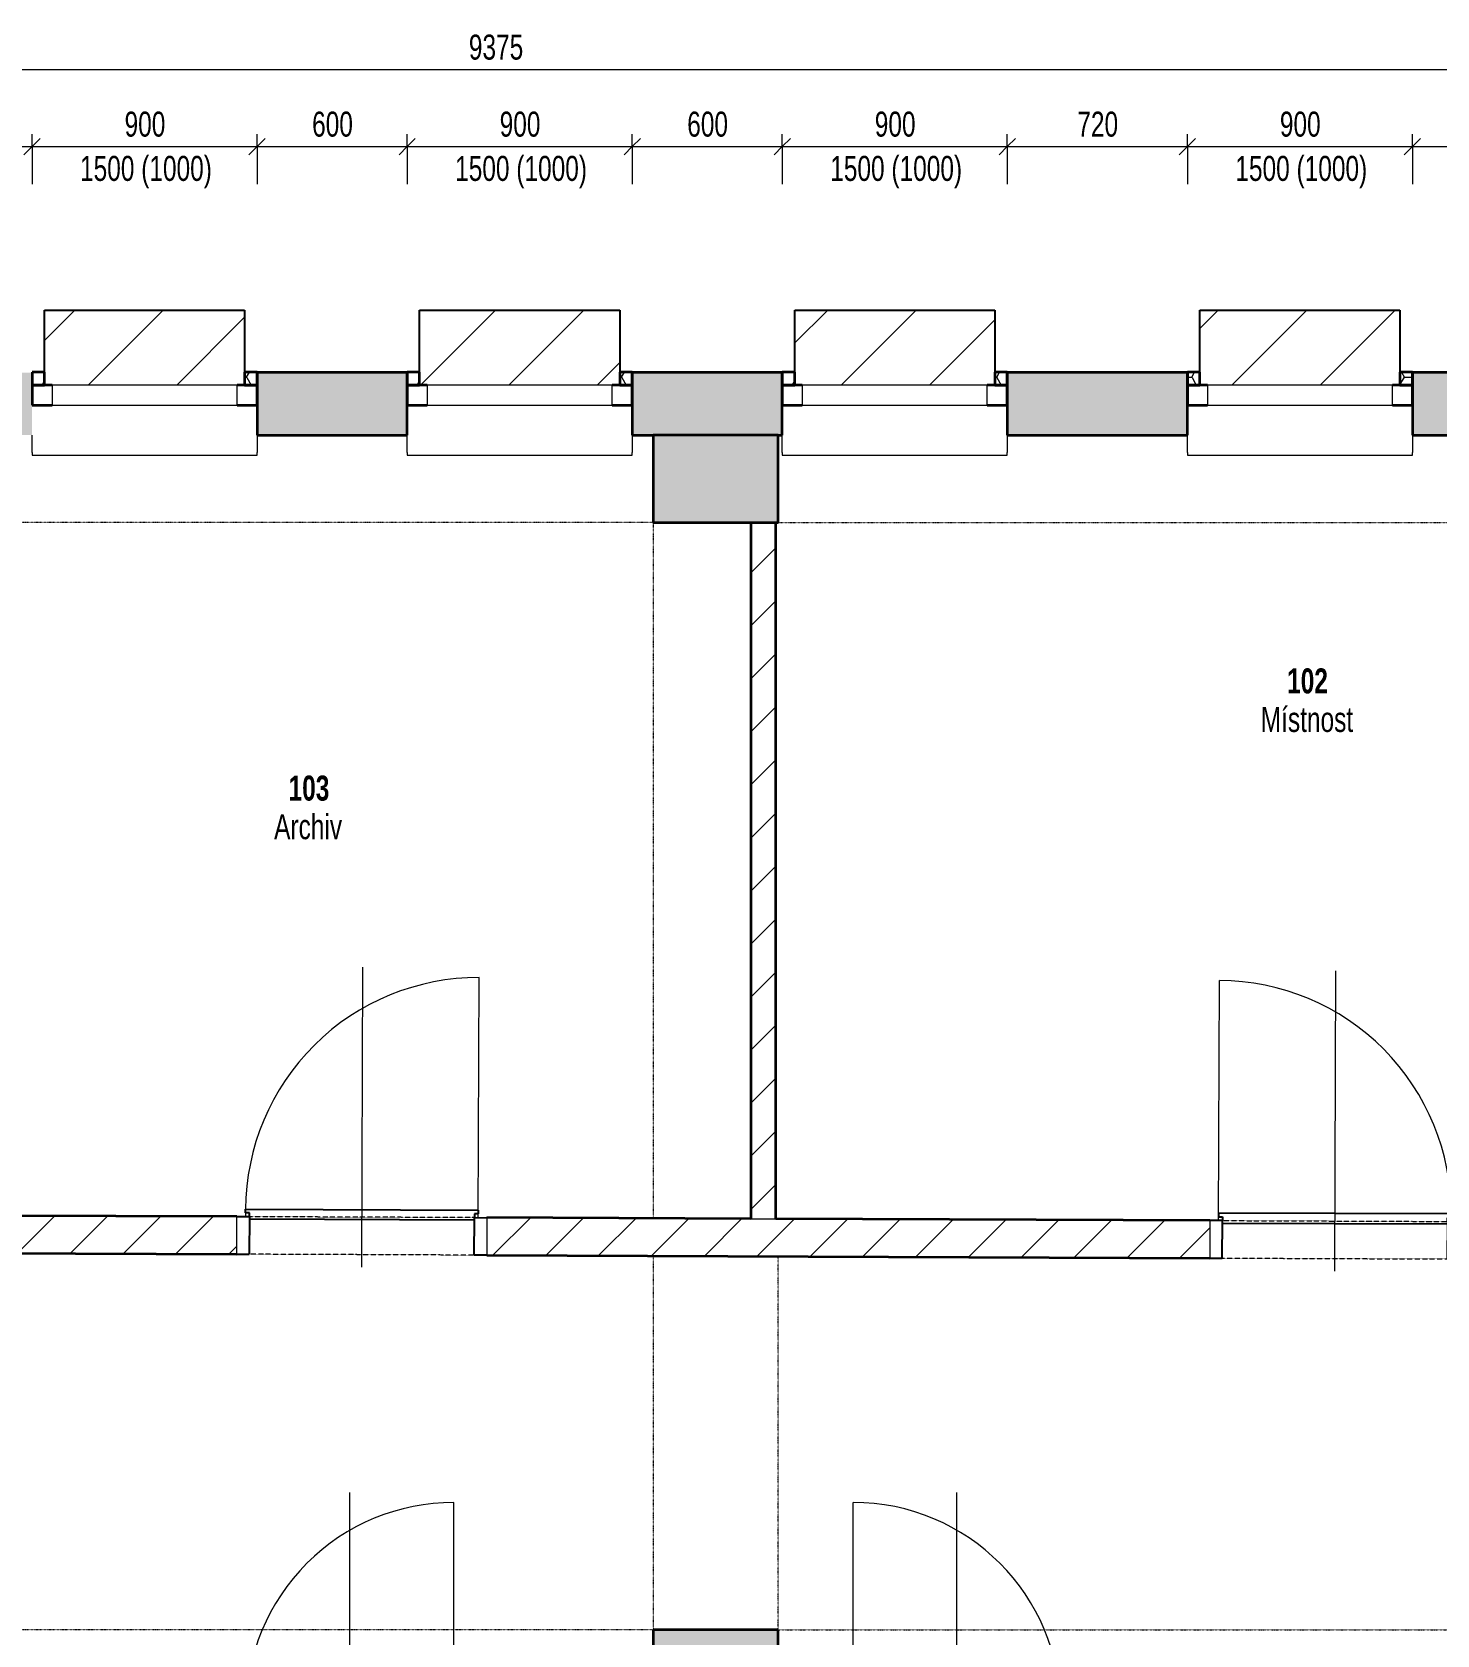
# Model space of a CAD drawing. Header units: millimetres. Extents: x -2814 to 222032, y -45352 to 20466.
# Drawn here: x 26295 to 31913, y -22383 to -15973 of the extents above; entities that cross this region are included whole.
import ezdxf

# ---------------------------------------------------------------- set-up
doc = ezdxf.new("R2010")
doc.units = ezdxf.units.MM
doc.linetypes.add('Dash dot dot', pattern=[5, 2, -1, 0, -1, 0, -1])
doc.linetypes.add('Čerchovaná se dvěma tečkami', pattern=[2.59, 1, -0.53, 0, -0.53, 0, -0.53])
for name, color, linetype, lineweight in [('A-ANNO-DIMS', 211, 'Continuous', 9), ('A-ANNO-DIMS-50', 211, 'Continuous', 9), ('A-AREA-IDEN', 2, 'Continuous', 9), ('A-DETL', 90, 'Continuous', 13), ('A-DOOR', 31, 'Continuous', 13), ('A-DOOR-FRAM', 31, 'Continuous', 25), ('A-GENM', 13, 'Continuous', 13), ('A-GLAZ', 151, 'Continuous', 13), ('A-WALL', 113, 'Continuous', 13), ('A-WALL-PATT', 111, 'Continuous', 13), ('Q-SPCQ', 91, 'Continuous', 13), ('S-COLS', 52, 'Continuous', 13)]:
    doc.layers.add(name, color=color, linetype=linetype, lineweight=lineweight)
doc.styles.add('Arial_1', font='arial.ttf', dxfattribs={"width": 0.7, "height": 100})
doc.styles.add('Arial_B', font='arialbd.ttf', dxfattribs={"width": 0.7, "height": 100})
doc.dimstyles.new('Vnitřní_-_průhledné', dxfattribs={"dimscale": 304.8, "dimtxt": 102.02594, "dimasz": 0.213255, "dimexe": 0.164042, "dimexo": 0.0625, "dimgap": 0.032808, "dimtad": 1, "dimdec": 0, "dimrnd": 5, "dimzin": 0, "dimdsep": 46, "dimtxsty": 'Arial_1', "dimblk1": 'OBLIQUE', "dimblk2": 'OBLIQUE', "dimsah": 1, "dimcen": 0.09, "dimdle": 0.164042, "dimazin": 0, "dimtfac": 1, "dimtdec": 4, "dimtix": 1, "dimtmove": 0, "dimatfit": 3, "dimfxl": 0.492126, "dimfxlon": 1, "dimtvp": 1, "dimtolj": 1, "dimtzin": 0, "dimarcsym": 2})
pattern_1 = [(45, (0, 0), (-106.066, 106.066), [])]

# ---------------------------------------------------------------- blocks, each defined once
blk = doc.blocks.new('DVERE_1k_oblozka - DD03_01_800x1970_koupelna-1549492-1NP_DEMOLICE A')
at = {"layer": 'A-DOOR'}
for p, q in [((0, 102.9), (0, -947.1)), ((-450, 52.9), (-400, 52.9)), ((-450, -47.1), (-450, 52.9)), ((-400, 52.9), (-400, -47.1)), ((400, 52.9), (450, 52.9)), ((400, -47.1), (400, 52.9)), ((450, 52.9), (450, -47.1)), ((-400, -47.1), (-450, -47.1)), ((-415, -47.1), (-415, -907.1)), ((450, -47.1), (400, -47.1)), ((415, -77.1), (415, -47.1)), ((305, -77.1), (-305, -77.1))]:
    blk.add_line(p, q, dxfattribs=at)
at = {"layer": 'A-DOOR', "linetype": 'Čerchovaná se dvěma tečkami'}
for p, q in [((-400, 52.9), (400, 52.9)), ((-400, -47.1), (400, -47.1))]:
    blk.add_line(p, q, dxfattribs=at)
at = {"layer": 'A-DOOR', "lineweight": 25}
for p, q in [((-415, -62.1), (-400, -62.1)), ((-415, -77.1), (-415, -62.1)), ((-400, -37.1), (400, -37.1)), ((-400, -62.1), (-400, -47.1)), ((400, -47.1), (400, -62.1)), ((400, -62.1), (415, -62.1)), ((415, -62.1), (415, -77.1)), ((415, -77.1), (-415, -77.1))]:
    blk.add_line(p, q, dxfattribs=at)
at = {"layer": 'A-DOOR'}
blk.add_arc((-415, -77.1), 830, 270, 0, dxfattribs=at)
at = {"layer": 'A-DOOR-FRAM'}
for p, q in [((-450, 52.9), (-400, 52.9)), ((-400, 52.9), (-400, -47.1)), ((400, -47.1), (400, 52.9)), ((450, 52.9), (400, 52.9)), ((-400, -47.1), (-450, -47.1)), ((400, -47.1), (450, -47.1))]:
    blk.add_line(p, q, dxfattribs=at)
blk = doc.blocks.new('DVERE_1k_oblozka - DD03_01_900x1970_koupelna-1549502-1NP_DEMOLICE A')
at = {"layer": 'A-DOOR'}
for p, q in [((-500, 77.9), (-450, 77.9)), ((-500, -72.1), (-500, 77.9)), ((-450, 77.9), (-450, -72.1)), ((0, 127.9), (0, -1072.1)), ((450, 77.9), (500, 77.9)), ((450, -72.1), (450, 77.9)), ((500, 77.9), (500, -72.1)), ((-450, -72.1), (-500, -72.1)), ((-465, -72.1), (-465, -1032.1)), ((355, -102.1), (-355, -102.1)), ((500, -72.1), (450, -72.1)), ((465, -102.1), (465, -72.1))]:
    blk.add_line(p, q, dxfattribs=at)
at = {"layer": 'A-DOOR', "linetype": 'Čerchovaná se dvěma tečkami'}
for p, q in [((-450, 77.9), (450, 77.9)), ((-450, -72.1), (450, -72.1))]:
    blk.add_line(p, q, dxfattribs=at)
at = {"layer": 'A-DOOR', "lineweight": 25}
for p, q in [((-450, -62.1), (450, -62.1)), ((-465, -87.1), (-450, -87.1)), ((-465, -102.1), (-465, -87.1)), ((465, -102.1), (-465, -102.1)), ((-450, -87.1), (-450, -72.1)), ((450, -72.1), (450, -87.1)), ((450, -87.1), (465, -87.1)), ((465, -87.1), (465, -102.1))]:
    blk.add_line(p, q, dxfattribs=at)
at = {"layer": 'A-DOOR'}
blk.add_arc((-465, -102.1), 930, 270, 0, dxfattribs=at)
at = {"layer": 'A-DOOR-FRAM'}
for p, q in [((-500, 77.9), (-450, 77.9)), ((-450, 77.9), (-450, -72.1)), ((450, -72.1), (450, 77.9)), ((500, 77.9), (450, 77.9)), ((-450, -72.1), (-500, -72.1)), ((450, -72.1), (500, -72.1))]:
    blk.add_line(p, q, dxfattribs=at)
blk = doc.blocks.new('OKNO_1k_nadsvetlik - OKNO_1k_nadsvetlik_900 x 1500-V7-1NP_DEMOLICE A')
at = {"layer": 'A-GLAZ'}
h = blk.add_hatch(dxfattribs=at)
h.set_pattern_fill('FP_49', color=256, style=0, pattern_type=2)
h.set_pattern_definition([(0, (-26745.29, 17459.705), (75, 43.3), [50, -100]), (60, (-26695.29, 17459.705), (0.0011, 86.601905), [50, -100]), (300, (-26695.29, 17459.705), (74.9989, -43.301905), [50, -100])])
h.paths.add_polyline_path([(450, 75), (450, 126), (400, 126), (400, 75)])
h.paths.add_polyline_path([(-450, 75), (-400, 75), (-400, 126), (-450, 126)])
at = {"layer": 'A-GLAZ', "lineweight": 35}
for p, q in [((-400, 126), (-450, 126)), ((-450, 126), (-450, 75)), ((-450, 75), (-400, 75)), ((-450, 75), (-450, -5)), ((-370, 75), (-450, 75)), ((-400, 75), (-400, 126)), ((450, 75), (370, 75)), ((400, 126), (400, 75)), ((450, 126), (400, 126)), ((400, 75), (450, 75)), ((450, 75), (450, 126)), ((450, -5), (450, 75)), ((-450, -5), (-370, -5)), ((370, -5), (450, -5))]:
    blk.add_line(p, q, dxfattribs=at)
at = {"layer": 'A-GLAZ'}
for p, q in [((370, 75), (-370, 75)), ((-370, 75), (-370, -5)), ((370, -5), (370, 75)), ((-370, -5), (370, -5))]:
    blk.add_line(p, q, dxfattribs=at)
blk = doc.blocks.new('parapet s nosem_vnitní - parapet s nosem_vnitní-V5-1NP_DEMOLICE A')
at = {"layer": 'A-GENM'}
for p, q in [((-450, -190), (-450, -120)), ((450, -120), (450, -190)), ((-450, -190), (-450, -200)), ((450, -200), (450, -190)), ((-450, -200), (450, -200))]:
    blk.add_line(p, q, dxfattribs=at)
blk = doc.blocks.new('parapet_ext - parapet_ext-V8-1NP_DEMOLICE A')
at = {"layer": 'Q-SPCQ'}
h = blk.add_hatch(dxfattribs=at)
h.set_pattern_fill('FP_50', color=41, style=0, pattern_type=2)
h.set_pattern_definition([(45, (-26745.3, 17384.7), (-176.7767, 176.7767), [])])
h.paths.add_polyline_path([(-400, 0), (400, 0), (400, 300), (-400, 300), (-400, 51)])
at = {"layer": 'Q-SPCQ', "color": 31, "lineweight": 25}
for p, q in [((-400, 51), (-400, 300)), ((-400, 300), (400, 300)), ((400, 300), (400, 51))]:
    blk.add_line(p, q, dxfattribs=at)
blk = doc.blocks.new('OKNO_1k_nadsvetlik - OKNO_1k_nadsvetlik_900 x 1500-V9-1NP_DEMOLICE A')
at = {"layer": 'A-GLAZ'}
h = blk.add_hatch(dxfattribs=at)
h.set_pattern_fill('FP_51', color=256, style=0, pattern_type=2)
h.set_pattern_definition([(0, (-29745.29, 17459.705), (75, 43.3), [50, -100]), (60, (-29695.29, 17459.705), (0.0011, 86.601905), [50, -100]), (300, (-29695.29, 17459.705), (74.9989, -43.301905), [50, -100])])
h.paths.add_polyline_path([(450, 75), (450, 126), (400, 126), (400, 75)])
h.paths.add_polyline_path([(-450, 75), (-400, 75), (-400, 126), (-450, 126)])
at = {"layer": 'A-GLAZ', "lineweight": 35}
for p, q in [((-400, 126), (-450, 126)), ((-450, 126), (-450, 75)), ((-450, 75), (-400, 75)), ((-450, 75), (-450, -5)), ((-370, 75), (-450, 75)), ((-400, 75), (-400, 126)), ((450, 75), (370, 75)), ((400, 126), (400, 75)), ((450, 126), (400, 126)), ((400, 75), (450, 75)), ((450, 75), (450, 126)), ((450, -5), (450, 75)), ((-450, -5), (-370, -5)), ((370, -5), (450, -5))]:
    blk.add_line(p, q, dxfattribs=at)
at = {"layer": 'A-GLAZ'}
for p, q in [((370, 75), (-370, 75)), ((-370, 75), (-370, -5)), ((370, -5), (370, 75)), ((-370, -5), (370, -5))]:
    blk.add_line(p, q, dxfattribs=at)
blk = doc.blocks.new('parapet_ext - parapet_ext-V10-1NP_DEMOLICE A')
at = {"layer": 'Q-SPCQ'}
h = blk.add_hatch(dxfattribs=at)
h.set_pattern_fill('FP_52', color=41, style=0, pattern_type=2)
h.set_pattern_definition([(45, (-29745.3, 17384.7), (-176.7767, 176.7767), [])])
h.paths.add_polyline_path([(36, 0), (400, 0), (400, 300), (-400, 300), (-400, 0), (-370, 0)])
at = {"layer": 'Q-SPCQ', "color": 31, "lineweight": 25}
for p, q in [((-400, 51), (-400, 300)), ((-400, 300), (400, 300)), ((400, 300), (400, 51))]:
    blk.add_line(p, q, dxfattribs=at)
blk = doc.blocks.new('OKNO_1k_nadsvetlik - OKNO_1k_nadsvetlik_900 x 1500-V11-1NP_DEMOLICE A')
at = {"layer": 'A-GLAZ'}
h = blk.add_hatch(dxfattribs=at)
h.set_pattern_fill('FP_53', color=256, style=0, pattern_type=2)
h.set_pattern_definition([(0, (-28245.29, 17459.705), (75, 43.3), [50, -100]), (60, (-28195.29, 17459.705), (0.0011, 86.601905), [50, -100]), (300, (-28195.29, 17459.705), (74.9989, -43.301905), [50, -100])])
h.paths.add_polyline_path([(450, 75), (450, 126), (400, 126), (400, 75)])
h.paths.add_polyline_path([(-450, 75), (-400, 75), (-400, 126), (-450, 126)])
at = {"layer": 'A-GLAZ', "lineweight": 35}
for p, q in [((-400, 126), (-450, 126)), ((-450, 126), (-450, 75)), ((-450, 75), (-400, 75)), ((-450, 75), (-450, -5)), ((-370, 75), (-450, 75)), ((-400, 75), (-400, 126)), ((450, 75), (370, 75)), ((400, 126), (400, 75)), ((450, 126), (400, 126)), ((400, 75), (450, 75)), ((450, 75), (450, 126)), ((450, -5), (450, 75)), ((-450, -5), (-370, -5)), ((370, -5), (450, -5))]:
    blk.add_line(p, q, dxfattribs=at)
at = {"layer": 'A-GLAZ'}
for p, q in [((370, 75), (-370, 75)), ((-370, 75), (-370, -5)), ((370, -5), (370, 75)), ((-370, -5), (370, -5))]:
    blk.add_line(p, q, dxfattribs=at)
blk = doc.blocks.new('parapet_ext - parapet_ext-V12-1NP_DEMOLICE A')
at = {"layer": 'Q-SPCQ'}
h = blk.add_hatch(dxfattribs=at)
h.set_pattern_fill('FP_54', color=41, style=0, pattern_type=2)
h.set_pattern_definition([(45, (-28245.3, 17384.7), (-176.7767, 176.7767), [])])
h.paths.add_polyline_path([(-180.9, 0), (400, 0), (400, 300), (-400, 300), (-400, 0), (-370, 0)])
at = {"layer": 'Q-SPCQ', "color": 31, "lineweight": 25}
for p, q in [((-400, 51), (-400, 300)), ((-400, 300), (400, 300)), ((400, 300), (400, 51))]:
    blk.add_line(p, q, dxfattribs=at)
blk = doc.blocks.new('OKNO_1k_nadsvetlik - OKNO_1k_nadsvetlik_900 x 1500-V13-1NP_DEMOLICE A')
at = {"layer": 'A-GLAZ'}
h = blk.add_hatch(dxfattribs=at)
h.set_pattern_fill('FP_55', color=256, style=0, pattern_type=2)
h.set_pattern_definition([(0, (-31365.29, 17459.705), (75, 43.3), [50, -100]), (60, (-31315.29, 17459.705), (0.0011, 86.601905), [50, -100]), (300, (-31315.29, 17459.705), (74.9989, -43.301905), [50, -100])])
h.paths.add_polyline_path([(450, 75), (450, 126), (400, 126), (400, 75)])
h.paths.add_polyline_path([(-450, 75), (-400, 75), (-400, 126), (-450, 126)])
at = {"layer": 'A-GLAZ', "lineweight": 35}
for p, q in [((-400, 126), (-450, 126)), ((-450, 126), (-450, 75)), ((-450, 75), (-400, 75)), ((-450, 75), (-450, -5)), ((-370, 75), (-450, 75)), ((-400, 75), (-400, 126)), ((450, 75), (370, 75)), ((400, 126), (400, 75)), ((450, 126), (400, 126)), ((400, 75), (450, 75)), ((450, 75), (450, 126)), ((450, -5), (450, 75)), ((-450, -5), (-370, -5)), ((370, -5), (450, -5))]:
    blk.add_line(p, q, dxfattribs=at)
at = {"layer": 'A-GLAZ'}
for p, q in [((370, 75), (-370, 75)), ((-370, 75), (-370, -5)), ((370, -5), (370, 75)), ((-370, -5), (370, -5))]:
    blk.add_line(p, q, dxfattribs=at)
blk = doc.blocks.new('parapet_ext - parapet_ext-V14-1NP_DEMOLICE A')
at = {"layer": 'Q-SPCQ'}
h = blk.add_hatch(dxfattribs=at)
h.set_pattern_fill('FP_56', color=41, style=0, pattern_type=2)
h.set_pattern_definition([(45, (-31365.3, 17384.7), (-176.7767, 176.7767), [])])
h.paths.add_polyline_path([(132.9, 0), (400, 0), (400, 300), (-400, 300), (-400, 0), (-370, 0)])
at = {"layer": 'Q-SPCQ', "color": 31, "lineweight": 25}
for p, q in [((-400, 51), (-400, 300)), ((-400, 300), (400, 300)), ((400, 300), (400, 51))]:
    blk.add_line(p, q, dxfattribs=at)
blk = doc.blocks.new('DVERE_1k_oblozka - DD03_01_900x1970_koupelna-1549503-1NP_DEMOLICE A')
at = {"layer": 'A-DOOR'}
for p, q in [((-465, 72.1), (-465, 1032.1)), ((0, -127.9), (0, 1072.1)), ((-450, 72.1), (-500, 72.1)), ((-500, 72.1), (-500, -77.9)), ((-450, -77.9), (-450, 72.1)), ((355, 102.1), (-355, 102.1)), ((500, 72.1), (450, 72.1)), ((450, 72.1), (450, -77.9)), ((465, 102.1), (465, 72.1)), ((500, -77.9), (500, 72.1)), ((-500, -77.9), (-450, -77.9)), ((450, -77.9), (500, -77.9))]:
    blk.add_line(p, q, dxfattribs=at)
at = {"layer": 'A-DOOR', "lineweight": 25}
for p, q in [((465, 102.1), (-465, 102.1)), ((-465, 102.1), (-465, 87.1)), ((-465, 87.1), (-450, 87.1)), ((-450, 87.1), (-450, 72.1)), ((450, 72.1), (450, 87.1)), ((450, 87.1), (465, 87.1)), ((465, 87.1), (465, 102.1)), ((-450, 62.1), (450, 62.1))]:
    blk.add_line(p, q, dxfattribs=at)
at = {"layer": 'A-DOOR', "linetype": 'Čerchovaná se dvěma tečkami'}
for p, q in [((-450, 72.1), (450, 72.1)), ((-450, -77.9), (450, -77.9))]:
    blk.add_line(p, q, dxfattribs=at)
at = {"layer": 'A-DOOR'}
blk.add_arc((-465, 102.1), 930, 360, 90, dxfattribs=at)
at = {"layer": 'A-DOOR-FRAM'}
for p, q in [((-450, 72.1), (-500, 72.1)), ((-450, -77.9), (-450, 72.1)), ((450, 72.1), (450, -77.9)), ((450, 72.1), (500, 72.1)), ((-500, -77.9), (-450, -77.9)), ((500, -77.9), (450, -77.9))]:
    blk.add_line(p, q, dxfattribs=at)
blk = doc.blocks.new('Betonový pravoúhlý sloup - 350 x 500mm-2256481-1NP_DEMOLICE A')
at = {"layer": 'S-COLS'}
blk.add_hatch(color=9, dxfattribs=at).paths.add_polyline_path([(-175, -250), (175, -250), (175, 250), (-175, 250)])
at = {"layer": 'S-COLS', "lineweight": 35}
for p, q in [((175, 250), (-175, 250)), ((-175, 250), (-175, -250)), ((175, -250), (175, 250)), ((-175, -250), (175, -250))]:
    blk.add_line(p, q, dxfattribs=at)
blk = doc.blocks.new('DVERE_1k_oblozka - DD03_01_800x1970_koupelna-1549498-1NP_DEMOLICE A')
at = {"layer": 'A-DOOR'}
for p, q in [((-415, 47.1), (-415, 907.1)), ((0, -102.9), (0, 947.1)), ((305, 77.1), (-305, 77.1)), ((415, 77.1), (415, 47.1)), ((-400, 47.1), (-450, 47.1)), ((-450, 47.1), (-450, -52.9)), ((-400, -52.9), (-400, 47.1)), ((450, 47.1), (400, 47.1)), ((400, 47.1), (400, -52.9)), ((450, -52.9), (450, 47.1)), ((-450, -52.9), (-400, -52.9)), ((400, -52.9), (450, -52.9))]:
    blk.add_line(p, q, dxfattribs=at)
at = {"layer": 'A-DOOR', "lineweight": 25}
for p, q in [((415, 77.1), (-415, 77.1)), ((-415, 77.1), (-415, 62.1)), ((415, 62.1), (415, 77.1)), ((-415, 62.1), (-400, 62.1)), ((-400, 62.1), (-400, 47.1)), ((-400, 37.1), (400, 37.1)), ((400, 47.1), (400, 62.1)), ((400, 62.1), (415, 62.1))]:
    blk.add_line(p, q, dxfattribs=at)
at = {"layer": 'A-DOOR', "linetype": 'Čerchovaná se dvěma tečkami'}
for p, q in [((-400, 47.1), (400, 47.1)), ((-400, -52.9), (400, -52.9))]:
    blk.add_line(p, q, dxfattribs=at)
at = {"layer": 'A-DOOR'}
blk.add_arc((-415, 77.1), 830, 360, 90, dxfattribs=at)
at = {"layer": 'A-DOOR-FRAM'}
for p, q in [((-400, 47.1), (-450, 47.1)), ((-400, -52.9), (-400, 47.1)), ((400, 47.1), (400, -52.9)), ((400, 47.1), (450, 47.1)), ((-450, -52.9), (-400, -52.9)), ((450, -52.9), (400, -52.9))]:
    blk.add_line(p, q, dxfattribs=at)
blk = doc.blocks.new('DIMBLOCK61-1NP_DEMOLICE A')
at = {"layer": 'A-ANNO-DIMS-50'}
for p, q in [((25695.3, -16431), (25695.3, -16381)), ((26295.3, -16431), (26295.3, -16381)), ((25695.3, -16431), (26295.3, -16431)), ((25695.3, -16431), (25695.3, -16581)), ((26295.3, -16431), (26295.3, -16581))]:
    blk.add_line(p, q, dxfattribs=at)
at = {"layer": 'A-ANNO-DIMS-50', "lineweight": 18}
for p, q in [((25695.3, -16431), (25727.8, -16398.5)), ((26295.3, -16431), (26327.8, -16398.5)), ((25695.3, -16431), (25662.8, -16463.5)), ((26295.3, -16431), (26262.8, -16463.5))]:
    blk.add_line(p, q, dxfattribs=at)
at = {"layer": 'A-ANNO-DIMS-50', "color": 0, "insert": (25915.2, -16291.2), "char_height": 100, "width": 192.123, "attachment_point": 1, "line_spacing_factor": 0.941778, "style": 'Arial_1'}
blk.add_mtext('600', dxfattribs=at)
blk = doc.blocks.new('_Oblique')
at = {"color": 0, "linetype": 'ByBlock', "lineweight": -2}
blk.add_line((-0.5, -0.5), (0.5, 0.5), dxfattribs=at)
blk = doc.blocks.new('DIMBLOCK62-1NP_DEMOLICE A')
at = {"layer": 'A-ANNO-DIMS-50'}
for p, q in [((26295.3, -16431), (26295.3, -16381)), ((27195.3, -16431), (27195.3, -16381)), ((26295.3, -16431), (27195.3, -16431)), ((26295.3, -16431), (26295.3, -16581)), ((27195.3, -16431), (27195.3, -16581))]:
    blk.add_line(p, q, dxfattribs=at)
at = {"layer": 'A-ANNO-DIMS-50', "lineweight": 18}
for p, q in [((26295.3, -16431), (26327.8, -16398.5)), ((27195.3, -16431), (27227.8, -16398.5)), ((26295.3, -16431), (26262.8, -16463.5)), ((27195.3, -16431), (27162.8, -16463.5))]:
    blk.add_line(p, q, dxfattribs=at)
at = {"layer": 'A-ANNO-DIMS-50', "color": 0, "char_height": 100, "attachment_point": 1, "line_spacing_factor": 0.941778, "style": 'Arial_1'}
for s, insert, width in [('900', (26665.2, -16291.2), 192.123), ('1500 (1000)', (26487.1, -16468.2), 619.69)]:
    blk.add_mtext(s, dxfattribs=dict(at, insert=insert, width=width))
blk = doc.blocks.new('DIMBLOCK63-1NP_DEMOLICE A')
at = {"layer": 'A-ANNO-DIMS-50'}
for p, q in [((27195.3, -16431), (27195.3, -16381)), ((27795.3, -16431), (27795.3, -16381)), ((27195.3, -16431), (27795.3, -16431)), ((27195.3, -16431), (27195.3, -16581)), ((27795.3, -16431), (27795.3, -16581))]:
    blk.add_line(p, q, dxfattribs=at)
at = {"layer": 'A-ANNO-DIMS-50', "lineweight": 18}
for p, q in [((27195.3, -16431), (27227.8, -16398.5)), ((27795.3, -16431), (27827.8, -16398.5)), ((27195.3, -16431), (27162.8, -16463.5)), ((27795.3, -16431), (27762.8, -16463.5))]:
    blk.add_line(p, q, dxfattribs=at)
at = {"layer": 'A-ANNO-DIMS-50', "color": 0, "insert": (27415.2, -16291.2), "char_height": 100, "width": 192.123, "attachment_point": 1, "line_spacing_factor": 0.941778, "style": 'Arial_1'}
blk.add_mtext('600', dxfattribs=at)
blk = doc.blocks.new('DIMBLOCK64-1NP_DEMOLICE A')
at = {"layer": 'A-ANNO-DIMS-50'}
for p, q in [((27795.3, -16431), (27795.3, -16381)), ((28695.3, -16431), (28695.3, -16381)), ((27795.3, -16431), (28695.3, -16431)), ((27795.3, -16431), (27795.3, -16581)), ((28695.3, -16431), (28695.3, -16581))]:
    blk.add_line(p, q, dxfattribs=at)
at = {"layer": 'A-ANNO-DIMS-50', "lineweight": 18}
for p, q in [((27795.3, -16431), (27827.8, -16398.5)), ((28695.3, -16431), (28727.8, -16398.5)), ((27795.3, -16431), (27762.8, -16463.5)), ((28695.3, -16431), (28662.8, -16463.5))]:
    blk.add_line(p, q, dxfattribs=at)
at = {"layer": 'A-ANNO-DIMS-50', "color": 0, "char_height": 100, "attachment_point": 1, "line_spacing_factor": 0.941778, "style": 'Arial_1'}
for s, insert, width in [('900', (28165.2, -16291.2), 192.123), ('1500 (1000)', (27987.1, -16468.2), 619.69)]:
    blk.add_mtext(s, dxfattribs=dict(at, insert=insert, width=width))
blk = doc.blocks.new('DIMBLOCK65-1NP_DEMOLICE A')
at = {"layer": 'A-ANNO-DIMS-50'}
for p, q in [((28695.3, -16431), (28695.3, -16381)), ((29295.3, -16431), (29295.3, -16381)), ((28695.3, -16431), (29295.3, -16431)), ((28695.3, -16431), (28695.3, -16581)), ((29295.3, -16431), (29295.3, -16581))]:
    blk.add_line(p, q, dxfattribs=at)
at = {"layer": 'A-ANNO-DIMS-50', "lineweight": 18}
for p, q in [((28695.3, -16431), (28727.8, -16398.5)), ((29295.3, -16431), (29327.8, -16398.5)), ((28695.3, -16431), (28662.8, -16463.5)), ((29295.3, -16431), (29262.8, -16463.5))]:
    blk.add_line(p, q, dxfattribs=at)
at = {"layer": 'A-ANNO-DIMS-50', "color": 0, "insert": (28915.2, -16291.2), "char_height": 100, "width": 192.123, "attachment_point": 1, "line_spacing_factor": 0.941778, "style": 'Arial_1'}
blk.add_mtext('600', dxfattribs=at)
blk = doc.blocks.new('DIMBLOCK66-1NP_DEMOLICE A')
at = {"layer": 'A-ANNO-DIMS-50'}
for p, q in [((29295.3, -16431), (29295.3, -16381)), ((30195.3, -16431), (30195.3, -16381)), ((29295.3, -16431), (30195.3, -16431)), ((29295.3, -16431), (29295.3, -16581)), ((30195.3, -16431), (30195.3, -16581))]:
    blk.add_line(p, q, dxfattribs=at)
at = {"layer": 'A-ANNO-DIMS-50', "lineweight": 18}
for p, q in [((29295.3, -16431), (29327.8, -16398.5)), ((30195.3, -16431), (30227.8, -16398.5)), ((29295.3, -16431), (29262.8, -16463.5)), ((30195.3, -16431), (30162.8, -16463.5))]:
    blk.add_line(p, q, dxfattribs=at)
at = {"layer": 'A-ANNO-DIMS-50', "color": 0, "char_height": 100, "attachment_point": 1, "line_spacing_factor": 0.941778, "style": 'Arial_1'}
for s, insert, width in [('900', (29665.2, -16291.2), 192.123), ('1500 (1000)', (29487.1, -16468.2), 619.69)]:
    blk.add_mtext(s, dxfattribs=dict(at, insert=insert, width=width))
blk = doc.blocks.new('DIMBLOCK67-1NP_DEMOLICE A')
at = {"layer": 'A-ANNO-DIMS-50'}
for p, q in [((30195.3, -16431), (30195.3, -16381)), ((30915.3, -16431), (30915.3, -16381)), ((30195.3, -16431), (30915.3, -16431)), ((30195.3, -16431), (30195.3, -16581)), ((30915.3, -16431), (30915.3, -16581))]:
    blk.add_line(p, q, dxfattribs=at)
at = {"layer": 'A-ANNO-DIMS-50', "lineweight": 18}
for p, q in [((30195.3, -16431), (30227.8, -16398.5)), ((30915.3, -16431), (30947.8, -16398.5)), ((30195.3, -16431), (30162.8, -16463.5)), ((30915.3, -16431), (30882.8, -16463.5))]:
    blk.add_line(p, q, dxfattribs=at)
at = {"layer": 'A-ANNO-DIMS-50', "color": 0, "insert": (30475.2, -16291.2), "char_height": 100, "width": 192.123, "attachment_point": 1, "line_spacing_factor": 0.941778, "style": 'Arial_1'}
blk.add_mtext('720', dxfattribs=at)
blk = doc.blocks.new('DIMBLOCK68-1NP_DEMOLICE A')
at = {"layer": 'A-ANNO-DIMS-50'}
for p, q in [((30915.3, -16431), (30915.3, -16381)), ((31815.3, -16431), (31815.3, -16381)), ((30915.3, -16431), (31815.3, -16431)), ((30915.3, -16431), (30915.3, -16581)), ((31815.3, -16431), (31815.3, -16581))]:
    blk.add_line(p, q, dxfattribs=at)
at = {"layer": 'A-ANNO-DIMS-50', "lineweight": 18}
for p, q in [((30915.3, -16431), (30947.8, -16398.5)), ((31815.3, -16431), (31847.8, -16398.5)), ((30915.3, -16431), (30882.8, -16463.5)), ((31815.3, -16431), (31782.8, -16463.5))]:
    blk.add_line(p, q, dxfattribs=at)
at = {"layer": 'A-ANNO-DIMS-50', "color": 0, "char_height": 100, "attachment_point": 1, "line_spacing_factor": 0.941778, "style": 'Arial_1'}
for s, insert, width in [('900', (31285.2, -16291.2), 192.123), ('1500 (1000)', (31107.1, -16468.2), 619.69)]:
    blk.add_mtext(s, dxfattribs=dict(at, insert=insert, width=width))
blk = doc.blocks.new('DIMBLOCK69-1NP_DEMOLICE A')
at = {"layer": 'A-ANNO-DIMS-50'}
for p, q in [((32837.1, -16431), (32837.1, -16281)), ((31815.3, -16431), (31815.3, -16381)), ((31815.3, -16431), (32887.1, -16431)), ((31815.3, -16431), (31815.3, -16581)), ((32837.1, -16431), (32837.1, -16481))]:
    blk.add_line(p, q, dxfattribs=at)
at = {"layer": 'A-ANNO-DIMS-50', "lineweight": 18}
for p, q in [((31815.3, -16431), (31847.8, -16398.5)), ((32837.1, -16431), (32869.6, -16398.5)), ((31815.3, -16431), (31782.8, -16463.5)), ((32837.1, -16431), (32804.6, -16463.5))]:
    blk.add_line(p, q, dxfattribs=at)
at = {"layer": 'A-ANNO-DIMS-50', "color": 0, "insert": (32219.5, -16291.2), "char_height": 100, "width": 256.164, "attachment_point": 1, "line_spacing_factor": 0.941778, "style": 'Arial_1'}
blk.add_mtext('1020', dxfattribs=at)
blk = doc.blocks.new('DIMBLOCK194-1NP_DEMOLICE A')
at = {"layer": 'A-ANNO-DIMS-50'}
for p, q in [((23460.3, -16123), (23460.3, -15973)), ((32837.1, -16123), (32837.1, -15973)), ((23410.3, -16123), (32887.1, -16123)), ((23460.3, -16123), (23460.3, -16173)), ((32837.1, -16123), (32837.1, -16173))]:
    blk.add_line(p, q, dxfattribs=at)
at = {"layer": 'A-ANNO-DIMS-50', "lineweight": 18}
for p, q in [((23460.3, -16123), (23427.8, -16155.5)), ((23460.3, -16123), (23492.8, -16090.5)), ((32837.1, -16123), (32804.6, -16155.5)), ((32837.1, -16123), (32869.6, -16090.5))]:
    blk.add_line(p, q, dxfattribs=at)
at = {"layer": 'A-ANNO-DIMS-50', "color": 0, "insert": (28042, -15983.2), "char_height": 100, "width": 256.164, "attachment_point": 1, "line_spacing_factor": 0.941778, "style": 'Arial_1'}
blk.add_mtext('9375', dxfattribs=at)

msp = doc.modelspace()

# ---------------------------------------------------------------- hatches: boundary and pattern name
at = {"layer": 'A-WALL-PATT'}
h = msp.add_hatch(dxfattribs=at)
h.set_pattern_fill('FP_17', color=256, angle=-135, style=0, pattern_type=2)
h.set_pattern_definition([(45, (28345.53, -17584.7), (-143.684, 143.684), []), (5e-12, (28574.48, -17517.4), (143.684, 143.684), [25.4, -261.968]), (45, (28599.88, -17517.4), (-143.684, 143.684), [25.4, -177.8]), (90, (28617.84, -17499.44), (-143.684, 143.684), [25.4, -261.968]), (135, (28617.84, -17474.04), (-143.684, -143.684), [25.4, -177.8]), (5e-12, (28574.48, -17456.08), (143.684, 143.684), [25.4, -261.968]), (45, (28556.52, -17474.04), (-143.684, 143.684), [25.4, -177.8]), (90, (28556.52, -17499.44), (-143.684, 143.684), [25.4, -261.968]), (135, (28574.48, -17517.4), (-143.684, -143.684), [25.4, -177.8]), (45, (28641.06, -17432.86), (-143.684, 143.684), [50.8, -152.4])])
h.paths.add_polyline_path([(33087.1, -17584.7), (33087.1, -17334.7), (31815.3, -17334.7), (31815.3, -17584.7), (32837.1, -17584.7)])
h.paths.add_polyline_path([(25695.3, -17584.7), (26295.3, -17584.7), (26295.3, -17334.7), (25695.3, -17334.7), (25695.3, -17393.4)])
h.paths.add_polyline_path([(23510.3, -17584.7), (23575.3, -17584.7), (23575.3, -17334.7), (23460.3, -17334.7), (23460.3, -17584.7)])
h.paths.add_polyline_path([(30639.7, -17584.7), (30915.3, -17584.7), (30915.3, -17334.7), (30195.3, -17334.7), (30195.3, -17584.7)])
h.paths.add_polyline_path([(24630.6, -17584.7), (24795.3, -17584.7), (24795.3, -17334.7), (24475.3, -17334.7), (24475.3, -17584.7)])
h.paths.add_polyline_path([(27195.3, -17584.7), (27795.3, -17584.7), (27795.3, -17334.7), (27195.3, -17334.7)])
h.paths.add_polyline_path([(29295.3, -17584.7), (29295.3, -17334.7), (28695.3, -17334.7), (28695.3, -17584.7), (29279, -17584.7)])
h = msp.add_hatch(dxfattribs=at)
h.set_pattern_fill('FP_4', color=256, style=0, pattern_type=2)
h.set_pattern_definition(pattern_1)
h.paths.add_polyline_path([(29270.2, -20718.5), (29270.2, -17934.7), (29170.2, -17934.7), (29170.2, -20718.1)])
h = msp.add_hatch(dxfattribs=at)
h.set_pattern_fill('FP_4', color=256, style=0, pattern_type=2)
h.set_pattern_definition(pattern_1)
h.paths.add_polyline_path([(33735.2, -20886.2), (33735.2, -20736.2), (32005.2, -20729.4), (32004.6, -20879.4), (32005.2, -20879.4)])
h.paths.add_polyline_path([(31004.6, -20875.4), (31005.2, -20725.4), (28114.3, -20713.9), (28113.7, -20863.9), (28114.3, -20863.9)])
h.paths.add_polyline_path([(27113.7, -20859.9), (27114.3, -20709.9), (25646.1, -20704.1), (25646.1, -20854.1)])

# ---------------------------------------------------------------- linework, layer by layer
at = {"layer": 'A-DETL', "linetype": 'Dash dot dot'}
for p, q in [((28779, -17934.7), (25946.1, -17934.7)), ((28779, -17934.7), (28779, -20716.6)), ((29270.2, -17934.7), (33735.2, -17934.7)), ((28779, -20866.6), (28779, -22362.5)), ((29279, -22362.5), (29279, -20868.5)), ((28779, -22362.5), (23352.5, -22362.5)), ((29279, -22362.5), (34688.3, -22362.5)), ((29279, -22362.5), (34688.3, -22362.5))]:
    msp.add_line(p, q, dxfattribs=at)
at = {"layer": 'A-WALL', "lineweight": 35}
for p, q in [((27795.3, -17334.7), (27195.3, -17334.7)), ((27195.3, -17334.7), (27195.3, -17584.7)), ((27795.3, -17584.7), (27795.3, -17334.7)), ((29295.3, -17334.7), (28695.3, -17334.7)), ((28695.3, -17334.7), (28695.3, -17584.7)), ((29295.3, -17584.7), (29295.3, -17334.7)), ((30915.3, -17334.7), (30195.3, -17334.7)), ((30195.3, -17334.7), (30195.3, -17584.7)), ((30915.3, -17584.7), (30915.3, -17334.7)), ((32837.1, -17334.7), (31815.3, -17334.7)), ((31815.3, -17334.7), (31815.3, -17584.7)), ((27195.3, -17584.7), (27795.3, -17584.7)), ((28695.3, -17584.7), (28779, -17584.7)), ((29279, -17584.7), (29295.3, -17584.7)), ((30195.3, -17584.7), (30915.3, -17584.7)), ((31815.3, -17584.7), (33087.1, -17584.7)), ((29170.2, -17934.7), (29170.2, -20718.1)), ((29270.2, -20718.5), (29270.2, -17934.7)), ((27114.3, -20709.9), (25946.1, -20705.3)), ((29170.2, -20718.1), (28114.3, -20713.9)), ((31005.2, -20725.4), (29270.2, -20718.5)), ((25646.1, -20854.1), (27113.7, -20859.9)), ((28113.7, -20863.9), (31004.6, -20875.4))]:
    msp.add_line(p, q, dxfattribs=at)
at = {"layer": 'A-WALL'}
msp.add_line((29170.2, -20718.1), (29270.2, -20718.5), dxfattribs=at)

# ---------------------------------------------------------------- block references
at = {"layer": 'A-DOOR'}
for name, p, rotation in [('DVERE_1k_oblozka - DD03_01_900x1970_koupelna-1549502-1NP_DEMOLICE A', (27614, -20784.1), 179.7724506317132), ('DVERE_1k_oblozka - DD03_01_900x1970_koupelna-1549503-1NP_DEMOLICE A', (31504.9, -20799.5), 359.7724506317132), ('DVERE_1k_oblozka - DD03_01_800x1970_koupelna-1549492-1NP_DEMOLICE A', (27566.5, -22759.7), 180)]:
    msp.add_blockref(name, p, dxfattribs=dict(at, rotation=rotation))
msp.add_blockref('DVERE_1k_oblozka - DD03_01_800x1970_koupelna-1549498-1NP_DEMOLICE A', (29993.3, -22759.7), dxfattribs=at)
at = {"layer": 'A-GENM'}
for p in [(26745.3, -17464.7), (28245.3, -17464.7), (29745.3, -17464.7), (31365.3, -17464.7)]:
    msp.add_blockref('parapet s nosem_vnitní - parapet s nosem_vnitní-V5-1NP_DEMOLICE A', p, dxfattribs=at)
at = {"layer": 'A-GLAZ'}
for name, p in [('OKNO_1k_nadsvetlik - OKNO_1k_nadsvetlik_900 x 1500-V7-1NP_DEMOLICE A', (26745.3, -17459.7)), ('OKNO_1k_nadsvetlik - OKNO_1k_nadsvetlik_900 x 1500-V11-1NP_DEMOLICE A', (28245.3, -17459.7)), ('OKNO_1k_nadsvetlik - OKNO_1k_nadsvetlik_900 x 1500-V9-1NP_DEMOLICE A', (29745.3, -17459.7)), ('OKNO_1k_nadsvetlik - OKNO_1k_nadsvetlik_900 x 1500-V13-1NP_DEMOLICE A', (31365.3, -17459.7))]:
    msp.add_blockref(name, p, dxfattribs=at)
at = {"layer": 'Q-SPCQ', "color": 31, "lineweight": 25}
for name, p in [('parapet_ext - parapet_ext-V8-1NP_DEMOLICE A', (26745.3, -17384.7)), ('parapet_ext - parapet_ext-V12-1NP_DEMOLICE A', (28245.3, -17384.7)), ('parapet_ext - parapet_ext-V10-1NP_DEMOLICE A', (29745.3, -17384.7)), ('parapet_ext - parapet_ext-V14-1NP_DEMOLICE A', (31365.3, -17384.7))]:
    msp.add_blockref(name, p, dxfattribs=at)
at = {"layer": 'S-COLS', "rotation": 89.9999999999999}
for p in [(29029, -17759.7), (29029, -22537.5)]:
    msp.add_blockref('Betonový pravoúhlý sloup - 350 x 500mm-2256481-1NP_DEMOLICE A', p, dxfattribs=at)

# ---------------------------------------------------------------- texts
at = {"layer": 'A-AREA-IDEN', "lineweight": 18, "char_height": 100, "attachment_point": 1}
for s, insert, width, style in [('102', (31314.2, -18517.6), 202.025, 'Arial_B'), ('Místnost', (31208.8, -18671.7), 457.363, 'Arial_1'), ('103', (27321.1, -18946.3), 202.025, 'Arial_B'), ('Archiv', (27263.3, -19100.5), 342.321, 'Arial_1')]:
    msp.add_mtext(s, dxfattribs=dict(at, insert=insert, width=width, style=style))

# ---------------------------------------------------------------- dimensions: what is measured, and where the dimension line sits
at = {"layer": 'A-ANNO-DIMS'}
for base, p1, p2, override, picture, middle in [((32837.1, -16123), (23460.3, -15973), (32837.1, -15973), {"dimpost": '<>', "dimfxl": 9376.802816}, 'DIMBLOCK194-1NP_DEMOLICE A', (28148.7, -16061.9)), ((26295.3, -16431), (25695.3, -16581), (26295.3, -16581), {"dimpost": '<>', "dimfxl": 600}, 'DIMBLOCK61-1NP_DEMOLICE A', (25995.3, -16370)), ((27795.3, -16431), (27195.3, -16581), (27795.3, -16581), {"dimpost": '<>', "dimfxl": 600}, 'DIMBLOCK63-1NP_DEMOLICE A', (27495.3, -16370)), ((29295.3, -16431), (28695.3, -16581), (29295.3, -16581), {"dimpost": '<>', "dimfxl": 600}, 'DIMBLOCK65-1NP_DEMOLICE A', (28995.3, -16370)), ((30915.3, -16431), (30195.3, -16581), (30915.3, -16581), {"dimpost": '<>', "dimfxl": 720}, 'DIMBLOCK67-1NP_DEMOLICE A', (30555.3, -16370)), ((32837.1, -16431), (31815.3, -16581), (32837.1, -16281), {"dimpost": '<>', "dimfxl": 1064.93239}, 'DIMBLOCK69-1NP_DEMOLICE A', (32326.2, -16370))]:
    dim = msp.add_linear_dim(base=base, p1=p1, p2=p2, dimstyle='Vnitřní_-_průhledné', override=override, dxfattribs=at)
    dim.commit()
    dim.dimension.update_dxf_attribs({"geometry": picture, "text_midpoint": middle})
for base, p1, p2, picture, middle in [((27195.3, -16431), (26295.3, -16581), (27195.3, -16581), 'DIMBLOCK62-1NP_DEMOLICE A', (26745.3, -16431)), ((28695.3, -16431), (27795.3, -16581), (28695.3, -16581), 'DIMBLOCK64-1NP_DEMOLICE A', (28245.3, -16431)), ((30195.3, -16431), (29295.3, -16581), (30195.3, -16581), 'DIMBLOCK66-1NP_DEMOLICE A', (29745.3, -16431)), ((31815.3, -16431), (30915.3, -16581), (31815.3, -16581), 'DIMBLOCK68-1NP_DEMOLICE A', (31365.3, -16431))]:
    dim = msp.add_linear_dim(base=base, p1=p1, p2=p2, text='<>\\X1500 (1000)', dimstyle='Vnitřní_-_průhledné', override={"dimpost": '<>', "dimfxl": 900}, dxfattribs=at)
    dim.commit()
    dim.dimension.update_dxf_attribs({"geometry": picture, "text_midpoint": middle})

doc.saveas('drawing.dxf')
